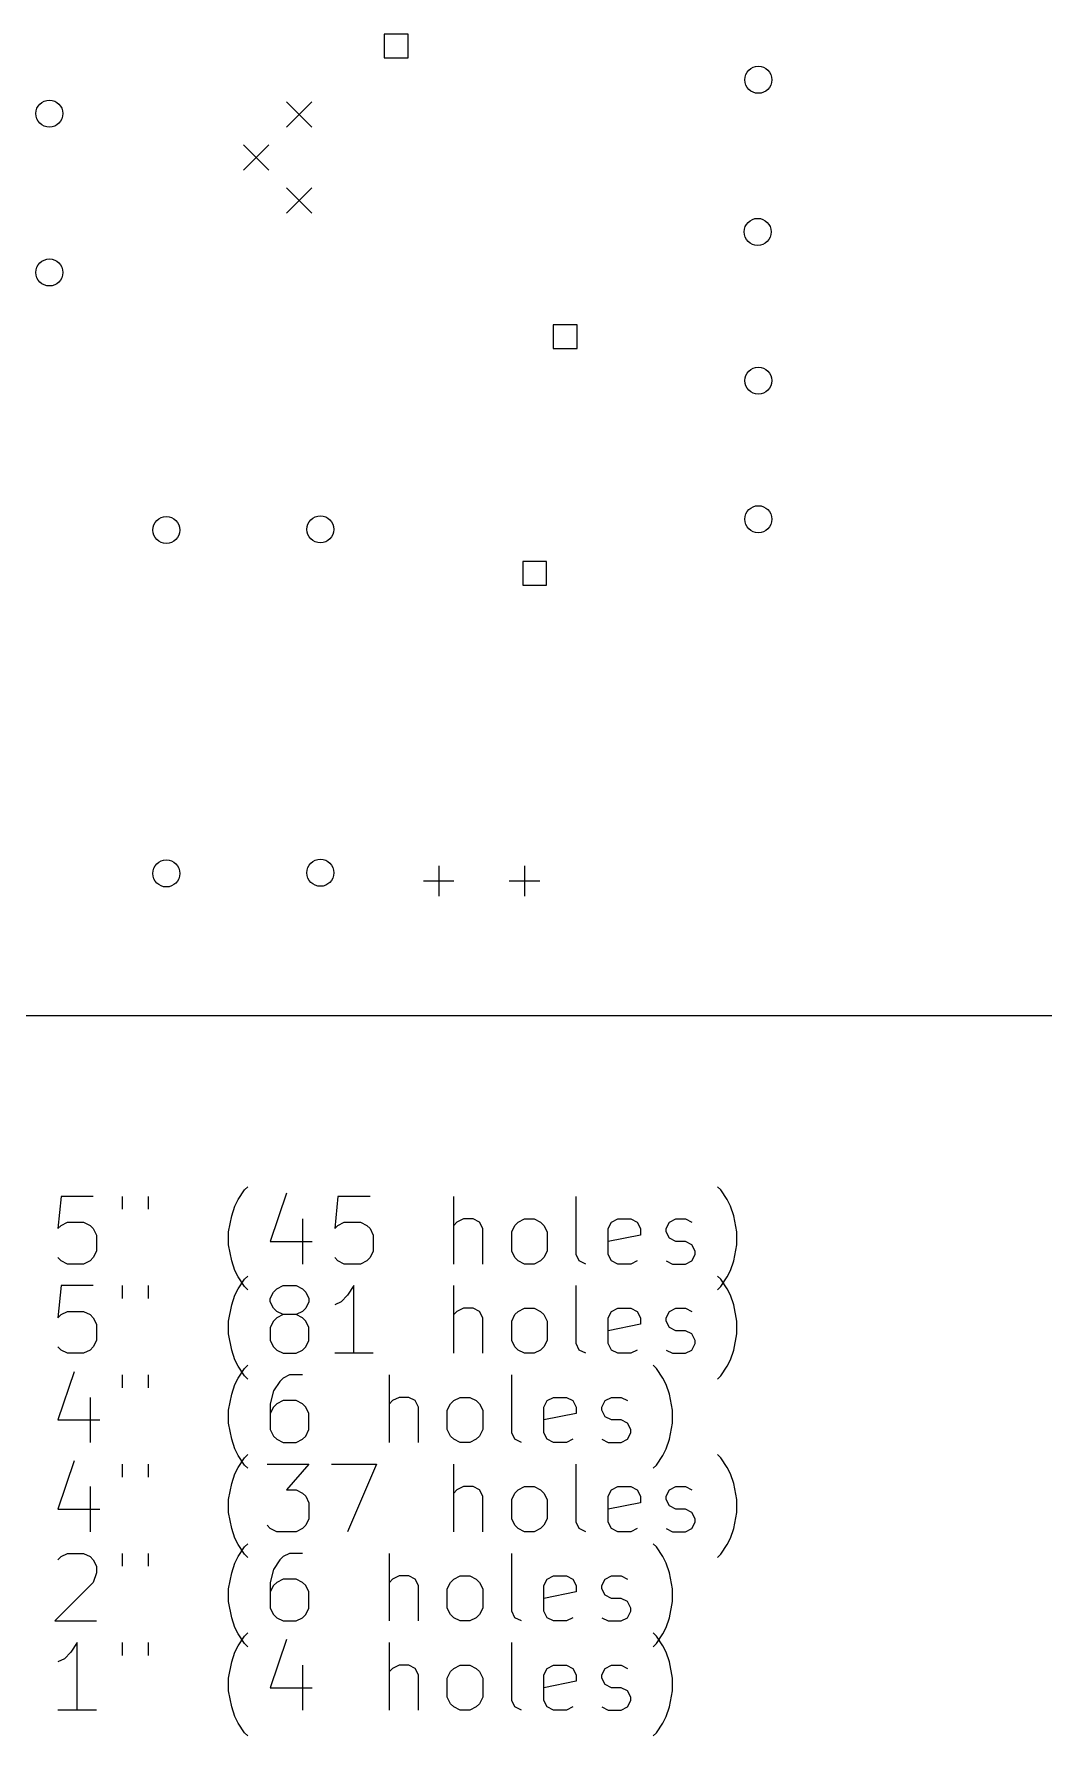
# Model space of a CAD drawing. Extents: x -5 to 117, y -27 to 76.
# Drawn here: x 25.9 to 55.8, y -27.2 to 23.2 of the extents above; entities that cross this region are included whole.
import ezdxf

# ---------------------------------------------------------------- set-up
doc = ezdxf.new("R2010")
doc.units = 0
doc.layers.add('BLACK', color=7, linetype='CONTINUOUS')

msp = doc.modelspace()

# ---------------------------------------------------------------- linework, layer by layer
at = {"layer": 'BLACK', "linetype": 'CONTINUOUS'}
for p, q in [((36.993557, 23.193557), (36.286443, 23.193557)), ((36.286443, 23.193557), (36.286443, 22.486443)), ((36.993557, 22.486443), (36.993557, 23.193557)), ((36.286443, 22.486443), (36.993557, 22.486443)), ((33.395, 21.185), (34.145, 20.435)), ((34.145, 21.185), (33.395, 20.435)), ((32.125, 19.915), (32.875, 19.165)), ((32.875, 19.915), (32.125, 19.165)), ((33.395, 18.645), (34.145, 17.895)), ((34.145, 18.645), (33.395, 17.895)), ((41.993557, 14.593557), (41.286443, 14.593557)), ((41.286443, 14.593557), (41.286443, 13.886443)), ((41.993557, 13.886443), (41.993557, 14.593557)), ((41.286443, 13.886443), (41.993557, 13.886443)), ((41.093557, 7.593557), (40.386443, 7.593557)), ((40.386443, 7.593557), (40.386443, 6.886443)), ((41.093557, 6.886443), (41.093557, 7.593557)), ((40.386443, 6.886443), (41.093557, 6.886443)), ((37.9, -1.41), (37.9, -2.31)), ((40.44, -1.41), (40.44, -2.31)), ((37.45, -1.86), (38.35, -1.86)), ((39.99, -1.86), (40.89, -1.86)), ((116.525, -5.855), (-3.475, -5.855)), ((31.964914, -11.290076), (32.15539, -11.004361)), ((32.15539, -11.004361), (32.250629, -10.909123)), ((46.25063, -11.004361), (46.155392, -10.909123)), ((46.441106, -11.290076), (46.25063, -11.004361)), ((26.726818, -11.194838), (26.63158, -12.147219)), ((27.679199, -11.194838), (26.726818, -11.194838)), ((28.536342, -11.194838), (28.536342, -11.57579)), ((29.298247, -11.194838), (29.298247, -11.57579)), ((31.774438, -11.766266), (31.869676, -11.480552)), ((31.869676, -11.480552), (31.964914, -11.290076)), ((33.393485, -11.0996), (32.917295, -12.528171)), ((34.917295, -11.194838), (34.822057, -12.147219)), ((35.869676, -11.194838), (34.917295, -11.194838)), ((38.345867, -13.194838), (38.345867, -11.194838)), ((41.964915, -12.909123), (41.964915, -11.194838)), ((46.536344, -11.480552), (46.441106, -11.290076)), ((46.631582, -11.766266), (46.536344, -11.480552)), ((26.63158, -12.147219), (26.726818, -12.05198)), ((26.726818, -12.05198), (26.917294, -11.956742)), ((26.917294, -11.956742), (27.393485, -11.956742)), ((27.393485, -11.956742), (27.583961, -12.05198)), ((27.583961, -12.05198), (27.679199, -12.147219)), ((31.6792, -12.242457), (31.774438, -11.766266)), ((33.869676, -11.861504), (33.869676, -13.194838)), ((34.822057, -12.147219), (34.917295, -12.05198)), ((34.917295, -12.05198), (35.107771, -11.956742)), ((35.107771, -11.956742), (35.583962, -11.956742)), ((35.583962, -11.956742), (35.774438, -12.05198)), ((35.774438, -12.05198), (35.869676, -12.147219)), ((38.441105, -11.956742), (38.345867, -12.05198)), ((38.631581, -11.861504), (38.441105, -11.956742)), ((38.917296, -11.861504), (38.631581, -11.861504)), ((39.107772, -11.956742), (38.917296, -11.861504)), ((39.20301, -12.147219), (39.107772, -11.956742)), ((40.060153, -12.242457), (40.155391, -12.05198)), ((40.155391, -12.05198), (40.250629, -11.956742)), ((40.250629, -11.956742), (40.441105, -11.861504)), ((40.441105, -11.861504), (40.72682, -11.861504)), ((40.72682, -11.861504), (40.917296, -11.956742)), ((40.917296, -11.956742), (41.012534, -12.05198)), ((41.012534, -12.05198), (41.107772, -12.242457)), ((42.917296, -12.147219), (43.012534, -11.956742)), ((43.012534, -11.956742), (43.20301, -11.861504)), ((43.20301, -11.861504), (43.583963, -11.861504)), ((43.583963, -11.861504), (43.774439, -11.956742)), ((43.774439, -11.956742), (43.869677, -12.147219)), ((44.631582, -12.147219), (44.72682, -11.956742)), ((44.72682, -11.956742), (44.917296, -11.861504)), ((44.917296, -11.861504), (45.20301, -11.861504)), ((45.20301, -11.861504), (45.393487, -11.956742)), ((46.72682, -12.242457), (46.631582, -11.766266)), ((27.679199, -12.147219), (27.774437, -12.337695)), ((27.774437, -12.337695), (27.774437, -12.813885)), ((31.6792, -12.623409), (31.6792, -12.242457)), ((32.917295, -12.528171), (34.15539, -12.528171)), ((35.869676, -12.147219), (35.964914, -12.337695)), ((35.964914, -12.337695), (35.964914, -12.813885)), ((39.20301, -13.194838), (39.20301, -12.147219)), ((40.060153, -12.813885), (40.060153, -12.242457)), ((41.107772, -12.242457), (41.107772, -12.813885)), ((42.917296, -12.909123), (42.917296, -12.147219)), ((43.869677, -12.337695), (42.917296, -12.528171)), ((43.869677, -12.147219), (43.869677, -12.337695)), ((44.631582, -12.242457), (44.631582, -12.147219)), ((44.72682, -12.432933), (44.631582, -12.242457)), ((44.917296, -12.528171), (44.72682, -12.432933)), ((45.20301, -12.528171), (44.917296, -12.528171)), ((45.393487, -12.623409), (45.20301, -12.528171)), ((46.72682, -12.623409), (46.72682, -12.242457)), ((26.726818, -13.0996), (26.63158, -13.004361)), ((27.679199, -13.004361), (27.583961, -13.0996)), ((27.774437, -12.813885), (27.679199, -13.004361)), ((31.774438, -13.0996), (31.6792, -12.623409)), ((34.917295, -13.0996), (34.822057, -13.004361)), ((35.869676, -13.004361), (35.774438, -13.0996)), ((35.964914, -12.813885), (35.869676, -13.004361)), ((40.155391, -13.004361), (40.060153, -12.813885)), ((40.250629, -13.0996), (40.155391, -13.004361)), ((41.012534, -13.004361), (40.917296, -13.0996)), ((41.107772, -12.813885), (41.012534, -13.004361)), ((42.060153, -13.0996), (41.964915, -12.909123)), ((43.012534, -13.0996), (42.917296, -12.909123)), ((45.488725, -12.813885), (45.393487, -12.623409)), ((45.393487, -13.0996), (45.488725, -12.909123)), ((45.488725, -12.909123), (45.488725, -12.813885)), ((46.631582, -13.0996), (46.72682, -12.623409)), ((26.917294, -13.194838), (26.726818, -13.0996)), ((27.393485, -13.194838), (26.917294, -13.194838)), ((27.583961, -13.0996), (27.393485, -13.194838)), ((31.869676, -13.385314), (31.774438, -13.0996)), ((31.964914, -13.57579), (31.869676, -13.385314)), ((32.15539, -13.861504), (31.964914, -13.57579)), ((32.15539, -13.644361), (32.250629, -13.549123)), ((35.107771, -13.194838), (34.917295, -13.0996)), ((35.583962, -13.194838), (35.107771, -13.194838)), ((35.774438, -13.0996), (35.583962, -13.194838)), ((40.441105, -13.194838), (40.250629, -13.0996)), ((40.72682, -13.194838), (40.441105, -13.194838)), ((40.917296, -13.0996), (40.72682, -13.194838)), ((42.250629, -13.194838), (42.060153, -13.0996)), ((43.20301, -13.194838), (43.012534, -13.0996)), ((43.583963, -13.194838), (43.20301, -13.194838)), ((43.774439, -13.0996), (43.583963, -13.194838)), ((44.631582, -13.0996), (44.822058, -13.194838)), ((44.822058, -13.194838), (45.20301, -13.194838)), ((45.20301, -13.194838), (45.393487, -13.0996)), ((46.25063, -13.644361), (46.155392, -13.549123)), ((46.25063, -13.861504), (46.441106, -13.57579)), ((46.441106, -13.57579), (46.536344, -13.385314)), ((46.536344, -13.385314), (46.631582, -13.0996)), ((26.726818, -13.834838), (26.63158, -14.787219)), ((27.679199, -13.834838), (26.726818, -13.834838)), ((28.536342, -13.834838), (28.536342, -14.21579)), ((29.298247, -13.834838), (29.298247, -14.21579)), ((31.869676, -14.120552), (31.964914, -13.930076)), ((31.964914, -13.930076), (32.15539, -13.644361)), ((32.250629, -13.956742), (32.15539, -13.861504)), ((32.917295, -14.21579), (33.012533, -14.025314)), ((33.012533, -14.025314), (33.107771, -13.930076)), ((33.107771, -13.930076), (33.298247, -13.834838)), ((33.298247, -13.834838), (33.6792, -13.834838)), ((33.6792, -13.834838), (33.869676, -13.930076)), ((33.869676, -13.930076), (33.964914, -14.025314)), ((33.964914, -14.025314), (34.060152, -14.21579)), ((35.393485, -13.834838), (35.203009, -14.120552)), ((35.393485, -15.834838), (35.393485, -13.834838)), ((38.345867, -15.834838), (38.345867, -13.834838)), ((41.964915, -15.549123), (41.964915, -13.834838)), ((46.155392, -13.956742), (46.25063, -13.861504)), ((46.441106, -13.930076), (46.25063, -13.644361)), ((46.536344, -14.120552), (46.441106, -13.930076)), ((26.726818, -14.69198), (26.917294, -14.596742)), ((26.917294, -14.596742), (27.393485, -14.596742)), ((27.393485, -14.596742), (27.583961, -14.69198)), ((31.6792, -14.882457), (31.774438, -14.406266)), ((31.774438, -14.406266), (31.869676, -14.120552)), ((32.917295, -14.311028), (32.917295, -14.21579)), ((33.012533, -14.501504), (32.917295, -14.311028)), ((33.107771, -14.596742), (33.012533, -14.501504)), ((33.298247, -14.69198), (33.107771, -14.596742)), ((33.869676, -14.596742), (33.6792, -14.69198)), ((33.964914, -14.501504), (33.869676, -14.596742)), ((34.060152, -14.311028), (33.964914, -14.501504)), ((34.060152, -14.21579), (34.060152, -14.311028)), ((35.012533, -14.311028), (34.822057, -14.406266)), ((35.203009, -14.120552), (35.012533, -14.311028)), ((38.441105, -14.596742), (38.345867, -14.69198)), ((38.631581, -14.501504), (38.441105, -14.596742)), ((38.917296, -14.501504), (38.631581, -14.501504)), ((39.107772, -14.596742), (38.917296, -14.501504)), ((39.20301, -14.787219), (39.107772, -14.596742)), ((40.155391, -14.69198), (40.250629, -14.596742)), ((40.250629, -14.596742), (40.441105, -14.501504)), ((40.441105, -14.501504), (40.72682, -14.501504)), ((40.72682, -14.501504), (40.917296, -14.596742)), ((40.917296, -14.596742), (41.012534, -14.69198)), ((42.917296, -14.787219), (43.012534, -14.596742)), ((43.012534, -14.596742), (43.20301, -14.501504)), ((43.20301, -14.501504), (43.583963, -14.501504)), ((43.583963, -14.501504), (43.774439, -14.596742)), ((43.774439, -14.596742), (43.869677, -14.787219)), ((44.631582, -14.787219), (44.72682, -14.596742)), ((44.72682, -14.596742), (44.917296, -14.501504)), ((44.917296, -14.501504), (45.20301, -14.501504)), ((45.20301, -14.501504), (45.393487, -14.596742)), ((46.631582, -14.406266), (46.536344, -14.120552)), ((46.72682, -14.882457), (46.631582, -14.406266)), ((26.63158, -14.787219), (26.726818, -14.69198)), ((27.583961, -14.69198), (27.679199, -14.787219)), ((27.679199, -14.787219), (27.774437, -14.977695)), ((27.774437, -14.977695), (27.774437, -15.453885)), ((31.6792, -15.263409), (31.6792, -14.882457)), ((33.012533, -14.882457), (32.917295, -15.072933)), ((32.917295, -15.072933), (32.917295, -15.453885)), ((33.107771, -14.787219), (33.012533, -14.882457)), ((33.298247, -14.69198), (33.107771, -14.787219)), ((33.6792, -14.69198), (33.298247, -14.69198)), ((33.869676, -14.787219), (33.6792, -14.69198)), ((33.964914, -14.882457), (33.869676, -14.787219)), ((34.060152, -15.072933), (33.964914, -14.882457)), ((34.060152, -15.453885), (34.060152, -15.072933)), ((39.20301, -15.834838), (39.20301, -14.787219)), ((40.060153, -14.882457), (40.155391, -14.69198)), ((40.060153, -15.453885), (40.060153, -14.882457)), ((41.012534, -14.69198), (41.107772, -14.882457)), ((41.107772, -14.882457), (41.107772, -15.453885)), ((42.917296, -15.549123), (42.917296, -14.787219)), ((43.869677, -14.977695), (42.917296, -15.168171)), ((43.869677, -14.787219), (43.869677, -14.977695)), ((44.631582, -14.882457), (44.631582, -14.787219)), ((44.72682, -15.072933), (44.631582, -14.882457)), ((44.917296, -15.168171), (44.72682, -15.072933)), ((46.72682, -15.263409), (46.72682, -14.882457)), ((27.774437, -15.453885), (27.679199, -15.644361)), ((31.774438, -15.7396), (31.6792, -15.263409)), ((32.917295, -15.453885), (33.012533, -15.644361)), ((33.964914, -15.644361), (34.060152, -15.453885)), ((40.155391, -15.644361), (40.060153, -15.453885)), ((41.107772, -15.453885), (41.012534, -15.644361)), ((42.060153, -15.7396), (41.964915, -15.549123)), ((43.012534, -15.7396), (42.917296, -15.549123)), ((45.20301, -15.168171), (44.917296, -15.168171)), ((45.393487, -15.263409), (45.20301, -15.168171)), ((45.488725, -15.453885), (45.393487, -15.263409)), ((45.393487, -15.7396), (45.488725, -15.549123)), ((45.488725, -15.549123), (45.488725, -15.453885)), ((46.631582, -15.7396), (46.72682, -15.263409)), ((26.726818, -15.7396), (26.63158, -15.644361)), ((26.917294, -15.834838), (26.726818, -15.7396)), ((27.393485, -15.834838), (26.917294, -15.834838)), ((27.583961, -15.7396), (27.393485, -15.834838)), ((27.679199, -15.644361), (27.583961, -15.7396)), ((31.869676, -16.025314), (31.774438, -15.7396)), ((31.964914, -16.21579), (31.869676, -16.025314)), ((33.012533, -15.644361), (33.107771, -15.7396)), ((33.107771, -15.7396), (33.298247, -15.834838)), ((33.298247, -15.834838), (33.6792, -15.834838)), ((33.6792, -15.834838), (33.869676, -15.7396)), ((33.869676, -15.7396), (33.964914, -15.644361)), ((35.964914, -15.834838), (34.822057, -15.834838)), ((40.250629, -15.7396), (40.155391, -15.644361)), ((40.441105, -15.834838), (40.250629, -15.7396)), ((40.72682, -15.834838), (40.441105, -15.834838)), ((40.917296, -15.7396), (40.72682, -15.834838)), ((41.012534, -15.644361), (40.917296, -15.7396)), ((42.250629, -15.834838), (42.060153, -15.7396)), ((43.20301, -15.834838), (43.012534, -15.7396)), ((43.583963, -15.834838), (43.20301, -15.834838)), ((43.774439, -15.7396), (43.583963, -15.834838)), ((44.631582, -15.7396), (44.822058, -15.834838)), ((44.822058, -15.834838), (45.20301, -15.834838)), ((45.20301, -15.834838), (45.393487, -15.7396)), ((46.441106, -16.21579), (46.536344, -16.025314)), ((46.536344, -16.025314), (46.631582, -15.7396)), ((27.10777, -16.3796), (26.63158, -17.808171)), ((28.536342, -16.474838), (28.536342, -16.85579)), ((29.298247, -16.474838), (29.298247, -16.85579)), ((31.869676, -16.760552), (31.964914, -16.570076)), ((32.15539, -16.501504), (31.964914, -16.21579)), ((31.964914, -16.570076), (32.15539, -16.284361)), ((32.15539, -16.284361), (32.250629, -16.189123)), ((32.250629, -16.596742), (32.15539, -16.501504)), ((33.298247, -16.570076), (33.203009, -16.665314)), ((33.488723, -16.474838), (33.298247, -16.570076)), ((33.869676, -16.474838), (33.488723, -16.474838)), ((36.441105, -18.474838), (36.441105, -16.474838)), ((40.060153, -18.189123), (40.060153, -16.474838)), ((44.345868, -16.284361), (44.25063, -16.189123)), ((44.536344, -16.570076), (44.345868, -16.284361)), ((44.631582, -16.760552), (44.536344, -16.570076)), ((46.155392, -16.596742), (46.25063, -16.501504)), ((46.25063, -16.501504), (46.441106, -16.21579)), ((31.6792, -17.522457), (31.774438, -17.046266)), ((31.774438, -17.046266), (31.869676, -16.760552)), ((33.012533, -16.951028), (32.917295, -17.33198)), ((33.203009, -16.665314), (33.012533, -16.951028)), ((44.72682, -17.046266), (44.631582, -16.760552)), ((44.822058, -17.522457), (44.72682, -17.046266)), ((27.583961, -17.141504), (27.583961, -18.474838)), ((31.6792, -17.903409), (31.6792, -17.522457)), ((32.917295, -17.33198), (32.917295, -18.093885)), ((33.012533, -17.427219), (32.917295, -17.617695)), ((33.107771, -17.33198), (33.012533, -17.427219)), ((33.298247, -17.236742), (33.107771, -17.33198)), ((33.6792, -17.236742), (33.298247, -17.236742)), ((33.869676, -17.33198), (33.6792, -17.236742)), ((33.964914, -17.427219), (33.869676, -17.33198)), ((34.060152, -17.617695), (33.964914, -17.427219)), ((34.060152, -18.093885), (34.060152, -17.617695)), ((36.536343, -17.236742), (36.441105, -17.33198)), ((36.726819, -17.141504), (36.536343, -17.236742)), ((37.012534, -17.141504), (36.726819, -17.141504)), ((37.20301, -17.236742), (37.012534, -17.141504)), ((37.298248, -17.427219), (37.20301, -17.236742)), ((37.298248, -18.474838), (37.298248, -17.427219)), ((38.155391, -17.522457), (38.250629, -17.33198)), ((38.155391, -18.093885), (38.155391, -17.522457)), ((38.250629, -17.33198), (38.345867, -17.236742)), ((38.345867, -17.236742), (38.536343, -17.141504)), ((38.536343, -17.141504), (38.822058, -17.141504)), ((38.822058, -17.141504), (39.012534, -17.236742)), ((39.012534, -17.236742), (39.107772, -17.33198)), ((39.107772, -17.33198), (39.20301, -17.522457)), ((39.20301, -17.522457), (39.20301, -18.093885)), ((41.012534, -17.427219), (41.107772, -17.236742)), ((41.012534, -18.189123), (41.012534, -17.427219)), ((41.964915, -17.617695), (41.012534, -17.808171)), ((41.107772, -17.236742), (41.298248, -17.141504)), ((41.298248, -17.141504), (41.679201, -17.141504)), ((41.679201, -17.141504), (41.869677, -17.236742)), ((41.869677, -17.236742), (41.964915, -17.427219)), ((41.964915, -17.427219), (41.964915, -17.617695)), ((42.72682, -17.427219), (42.822058, -17.236742)), ((42.72682, -17.522457), (42.72682, -17.427219)), ((42.822058, -17.712933), (42.72682, -17.522457)), ((42.822058, -17.236742), (43.012534, -17.141504)), ((43.012534, -17.141504), (43.298248, -17.141504)), ((43.298248, -17.141504), (43.488725, -17.236742)), ((44.822058, -17.903409), (44.822058, -17.522457)), ((26.63158, -17.808171), (27.869675, -17.808171)), ((31.774438, -18.3796), (31.6792, -17.903409)), ((32.917295, -18.093885), (33.012533, -18.284361)), ((33.964914, -18.284361), (34.060152, -18.093885)), ((38.250629, -18.284361), (38.155391, -18.093885)), ((39.20301, -18.093885), (39.107772, -18.284361)), ((43.012534, -17.808171), (42.822058, -17.712933)), ((43.298248, -17.808171), (43.012534, -17.808171)), ((43.488725, -17.903409), (43.298248, -17.808171)), ((43.583963, -18.093885), (43.488725, -17.903409)), ((43.583963, -18.189123), (43.583963, -18.093885)), ((44.72682, -18.3796), (44.822058, -17.903409)), ((31.869676, -18.665314), (31.774438, -18.3796)), ((33.012533, -18.284361), (33.107771, -18.3796)), ((33.107771, -18.3796), (33.298247, -18.474838)), ((33.298247, -18.474838), (33.6792, -18.474838)), ((33.6792, -18.474838), (33.869676, -18.3796)), ((33.869676, -18.3796), (33.964914, -18.284361)), ((38.345867, -18.3796), (38.250629, -18.284361)), ((38.536343, -18.474838), (38.345867, -18.3796)), ((38.822058, -18.474838), (38.536343, -18.474838)), ((39.012534, -18.3796), (38.822058, -18.474838)), ((39.107772, -18.284361), (39.012534, -18.3796)), ((40.155391, -18.3796), (40.060153, -18.189123)), ((40.345867, -18.474838), (40.155391, -18.3796)), ((41.107772, -18.3796), (41.012534, -18.189123)), ((41.298248, -18.474838), (41.107772, -18.3796)), ((41.679201, -18.474838), (41.298248, -18.474838)), ((41.869677, -18.3796), (41.679201, -18.474838)), ((42.72682, -18.3796), (42.917296, -18.474838)), ((42.917296, -18.474838), (43.298248, -18.474838)), ((43.298248, -18.474838), (43.488725, -18.3796)), ((43.488725, -18.3796), (43.583963, -18.189123)), ((44.631582, -18.665314), (44.72682, -18.3796)), ((27.10777, -19.0196), (26.63158, -20.448171)), ((28.536342, -19.114838), (28.536342, -19.49579)), ((29.298247, -19.114838), (29.298247, -19.49579)), ((31.964914, -18.85579), (31.869676, -18.665314)), ((32.15539, -19.141504), (31.964914, -18.85579)), ((31.964914, -19.210076), (32.15539, -18.924361)), ((32.15539, -18.924361), (32.250629, -18.829123)), ((32.822057, -19.114838), (34.060152, -19.114838)), ((34.060152, -19.114838), (33.393485, -19.876742)), ((34.726819, -19.114838), (36.060152, -19.114838)), ((36.060152, -19.114838), (35.203009, -21.114838)), ((38.345867, -21.114838), (38.345867, -19.114838)), ((41.964915, -20.829123), (41.964915, -19.114838)), ((44.345868, -19.141504), (44.536344, -18.85579)), ((44.536344, -18.85579), (44.631582, -18.665314)), ((46.25063, -18.924361), (46.155392, -18.829123)), ((46.441106, -19.210076), (46.25063, -18.924361)), ((31.774438, -19.686266), (31.869676, -19.400552)), ((31.869676, -19.400552), (31.964914, -19.210076)), ((32.250629, -19.236742), (32.15539, -19.141504)), ((44.25063, -19.236742), (44.345868, -19.141504)), ((46.536344, -19.400552), (46.441106, -19.210076)), ((46.631582, -19.686266), (46.536344, -19.400552)), ((27.583961, -19.781504), (27.583961, -21.114838)), ((31.6792, -20.162457), (31.774438, -19.686266)), ((33.393485, -19.876742), (33.6792, -19.876742)), ((33.6792, -19.876742), (33.869676, -19.97198)), ((33.869676, -19.97198), (33.964914, -20.067219)), ((33.964914, -20.067219), (34.060152, -20.257695)), ((38.441105, -19.876742), (38.345867, -19.97198)), ((38.631581, -19.781504), (38.441105, -19.876742)), ((38.917296, -19.781504), (38.631581, -19.781504)), ((39.107772, -19.876742), (38.917296, -19.781504)), ((39.20301, -20.067219), (39.107772, -19.876742)), ((39.20301, -21.114838), (39.20301, -20.067219)), ((40.060153, -20.162457), (40.155391, -19.97198)), ((40.155391, -19.97198), (40.250629, -19.876742)), ((40.250629, -19.876742), (40.441105, -19.781504)), ((40.441105, -19.781504), (40.72682, -19.781504)), ((40.72682, -19.781504), (40.917296, -19.876742)), ((40.917296, -19.876742), (41.012534, -19.97198)), ((41.012534, -19.97198), (41.107772, -20.162457)), ((42.917296, -20.067219), (43.012534, -19.876742)), ((42.917296, -20.829123), (42.917296, -20.067219)), ((43.012534, -19.876742), (43.20301, -19.781504)), ((43.20301, -19.781504), (43.583963, -19.781504)), ((43.583963, -19.781504), (43.774439, -19.876742)), ((43.774439, -19.876742), (43.869677, -20.067219)), ((43.869677, -20.067219), (43.869677, -20.257695)), ((44.631582, -20.067219), (44.72682, -19.876742)), ((44.631582, -20.162457), (44.631582, -20.067219)), ((44.72682, -19.876742), (44.917296, -19.781504)), ((44.917296, -19.781504), (45.20301, -19.781504)), ((45.20301, -19.781504), (45.393487, -19.876742)), ((46.72682, -20.162457), (46.631582, -19.686266)), ((26.63158, -20.448171), (27.869675, -20.448171)), ((31.6792, -20.543409), (31.6792, -20.162457)), ((31.774438, -21.0196), (31.6792, -20.543409)), ((34.060152, -20.257695), (34.060152, -20.733885)), ((40.060153, -20.733885), (40.060153, -20.162457)), ((41.107772, -20.162457), (41.107772, -20.733885)), ((43.869677, -20.257695), (42.917296, -20.448171)), ((44.72682, -20.352933), (44.631582, -20.162457)), ((44.917296, -20.448171), (44.72682, -20.352933)), ((45.20301, -20.448171), (44.917296, -20.448171)), ((45.393487, -20.543409), (45.20301, -20.448171)), ((45.488725, -20.733885), (45.393487, -20.543409)), ((46.631582, -21.0196), (46.72682, -20.543409)), ((46.72682, -20.543409), (46.72682, -20.162457)), ((31.869676, -21.305314), (31.774438, -21.0196)), ((32.917295, -21.0196), (32.822057, -20.924361)), ((33.107771, -21.114838), (32.917295, -21.0196)), ((33.6792, -21.114838), (33.107771, -21.114838)), ((33.869676, -21.0196), (33.6792, -21.114838)), ((33.964914, -20.924361), (33.869676, -21.0196)), ((34.060152, -20.733885), (33.964914, -20.924361)), ((40.155391, -20.924361), (40.060153, -20.733885)), ((40.250629, -21.0196), (40.155391, -20.924361)), ((40.441105, -21.114838), (40.250629, -21.0196)), ((40.72682, -21.114838), (40.441105, -21.114838)), ((40.917296, -21.0196), (40.72682, -21.114838)), ((41.012534, -20.924361), (40.917296, -21.0196)), ((41.107772, -20.733885), (41.012534, -20.924361)), ((42.060153, -21.0196), (41.964915, -20.829123)), ((42.250629, -21.114838), (42.060153, -21.0196)), ((43.012534, -21.0196), (42.917296, -20.829123)), ((43.20301, -21.114838), (43.012534, -21.0196)), ((43.583963, -21.114838), (43.20301, -21.114838)), ((43.774439, -21.0196), (43.583963, -21.114838)), ((44.631582, -21.0196), (44.822058, -21.114838)), ((44.822058, -21.114838), (45.20301, -21.114838)), ((45.20301, -21.114838), (45.393487, -21.0196)), ((45.393487, -21.0196), (45.488725, -20.829123)), ((45.488725, -20.829123), (45.488725, -20.733885)), ((46.536344, -21.305314), (46.631582, -21.0196)), ((31.964914, -21.49579), (31.869676, -21.305314)), ((32.15539, -21.781504), (31.964914, -21.49579)), ((31.964914, -21.850076), (32.15539, -21.564361)), ((32.15539, -21.564361), (32.250629, -21.469123)), ((44.345868, -21.564361), (44.25063, -21.469123)), ((44.536344, -21.850076), (44.345868, -21.564361)), ((46.25063, -21.781504), (46.441106, -21.49579)), ((46.441106, -21.49579), (46.536344, -21.305314)), ((26.63158, -21.945314), (26.726818, -21.850076)), ((26.726818, -21.850076), (26.917294, -21.754838)), ((26.917294, -21.754838), (27.393485, -21.754838)), ((27.393485, -21.754838), (27.583961, -21.850076)), ((27.583961, -21.850076), (27.679199, -21.945314)), ((27.679199, -21.945314), (27.774437, -22.13579)), ((27.774437, -22.13579), (27.774437, -22.326266)), ((28.536342, -21.754838), (28.536342, -22.13579)), ((29.298247, -21.754838), (29.298247, -22.13579)), ((31.774438, -22.326266), (31.869676, -22.040552)), ((31.869676, -22.040552), (31.964914, -21.850076)), ((32.250629, -21.876742), (32.15539, -21.781504)), ((33.203009, -21.945314), (33.012533, -22.231028)), ((33.298247, -21.850076), (33.203009, -21.945314)), ((33.488723, -21.754838), (33.298247, -21.850076)), ((33.869676, -21.754838), (33.488723, -21.754838)), ((36.441105, -23.754838), (36.441105, -21.754838)), ((40.060153, -23.469123), (40.060153, -21.754838)), ((44.631582, -22.040552), (44.536344, -21.850076)), ((44.72682, -22.326266), (44.631582, -22.040552)), ((46.155392, -21.876742), (46.25063, -21.781504)), ((27.679199, -22.61198), (26.536342, -23.754838)), ((27.774437, -22.326266), (27.679199, -22.61198)), ((31.6792, -22.802457), (31.774438, -22.326266)), ((33.012533, -22.231028), (32.917295, -22.61198)), ((32.917295, -22.61198), (32.917295, -23.373885)), ((33.107771, -22.61198), (33.012533, -22.707219)), ((33.298247, -22.516742), (33.107771, -22.61198)), ((33.6792, -22.516742), (33.298247, -22.516742)), ((33.869676, -22.61198), (33.6792, -22.516742)), ((33.964914, -22.707219), (33.869676, -22.61198)), ((36.536343, -22.516742), (36.441105, -22.61198)), ((36.726819, -22.421504), (36.536343, -22.516742)), ((37.012534, -22.421504), (36.726819, -22.421504)), ((37.20301, -22.516742), (37.012534, -22.421504)), ((37.298248, -22.707219), (37.20301, -22.516742)), ((38.155391, -22.802457), (38.250629, -22.61198)), ((38.250629, -22.61198), (38.345867, -22.516742)), ((38.345867, -22.516742), (38.536343, -22.421504)), ((38.536343, -22.421504), (38.822058, -22.421504)), ((38.822058, -22.421504), (39.012534, -22.516742)), ((39.012534, -22.516742), (39.107772, -22.61198)), ((39.107772, -22.61198), (39.20301, -22.802457)), ((41.012534, -22.707219), (41.107772, -22.516742)), ((41.107772, -22.516742), (41.298248, -22.421504)), ((41.298248, -22.421504), (41.679201, -22.421504)), ((41.679201, -22.421504), (41.869677, -22.516742)), ((41.869677, -22.516742), (41.964915, -22.707219)), ((42.72682, -22.707219), (42.822058, -22.516742)), ((42.822058, -22.516742), (43.012534, -22.421504)), ((43.012534, -22.421504), (43.298248, -22.421504)), ((43.298248, -22.421504), (43.488725, -22.516742)), ((44.822058, -22.802457), (44.72682, -22.326266)), ((31.6792, -23.183409), (31.6792, -22.802457)), ((33.012533, -22.707219), (32.917295, -22.897695)), ((34.060152, -22.897695), (33.964914, -22.707219)), ((34.060152, -23.373885), (34.060152, -22.897695)), ((37.298248, -23.754838), (37.298248, -22.707219)), ((38.155391, -23.373885), (38.155391, -22.802457)), ((39.20301, -22.802457), (39.20301, -23.373885)), ((41.012534, -23.469123), (41.012534, -22.707219)), ((41.964915, -22.897695), (41.012534, -23.088171)), ((41.964915, -22.707219), (41.964915, -22.897695)), ((42.72682, -22.802457), (42.72682, -22.707219)), ((42.822058, -22.992933), (42.72682, -22.802457)), ((43.012534, -23.088171), (42.822058, -22.992933)), ((43.298248, -23.088171), (43.012534, -23.088171)), ((43.488725, -23.183409), (43.298248, -23.088171)), ((44.822058, -23.183409), (44.822058, -22.802457)), ((31.774438, -23.6596), (31.6792, -23.183409)), ((31.869676, -23.945314), (31.774438, -23.6596)), ((32.917295, -23.373885), (33.012533, -23.564361)), ((33.012533, -23.564361), (33.107771, -23.6596)), ((33.107771, -23.6596), (33.298247, -23.754838)), ((33.6792, -23.754838), (33.869676, -23.6596)), ((33.869676, -23.6596), (33.964914, -23.564361)), ((33.964914, -23.564361), (34.060152, -23.373885)), ((38.250629, -23.564361), (38.155391, -23.373885)), ((38.345867, -23.6596), (38.250629, -23.564361)), ((38.536343, -23.754838), (38.345867, -23.6596)), ((39.012534, -23.6596), (38.822058, -23.754838)), ((39.107772, -23.564361), (39.012534, -23.6596)), ((39.20301, -23.373885), (39.107772, -23.564361)), ((40.155391, -23.6596), (40.060153, -23.469123)), ((40.345867, -23.754838), (40.155391, -23.6596)), ((41.107772, -23.6596), (41.012534, -23.469123)), ((41.298248, -23.754838), (41.107772, -23.6596)), ((41.869677, -23.6596), (41.679201, -23.754838)), ((42.72682, -23.6596), (42.917296, -23.754838)), ((43.298248, -23.754838), (43.488725, -23.6596)), ((43.583963, -23.373885), (43.488725, -23.183409)), ((43.488725, -23.6596), (43.583963, -23.469123)), ((43.583963, -23.469123), (43.583963, -23.373885)), ((44.631582, -23.945314), (44.72682, -23.6596)), ((44.72682, -23.6596), (44.822058, -23.183409)), ((26.536342, -23.754838), (27.774437, -23.754838)), ((31.964914, -24.13579), (31.869676, -23.945314)), ((32.15539, -24.421504), (31.964914, -24.13579)), ((32.15539, -24.204361), (32.250629, -24.109123)), ((33.298247, -23.754838), (33.6792, -23.754838)), ((38.822058, -23.754838), (38.536343, -23.754838)), ((41.679201, -23.754838), (41.298248, -23.754838)), ((42.917296, -23.754838), (43.298248, -23.754838)), ((44.345868, -24.204361), (44.25063, -24.109123)), ((44.345868, -24.421504), (44.536344, -24.13579)), ((44.536344, -24.13579), (44.631582, -23.945314)), ((27.203008, -24.394838), (27.012532, -24.680552)), ((27.203008, -26.394838), (27.203008, -24.394838)), ((28.536342, -24.394838), (28.536342, -24.77579)), ((29.298247, -24.394838), (29.298247, -24.77579)), ((31.869676, -24.680552), (31.964914, -24.490076)), ((31.964914, -24.490076), (32.15539, -24.204361)), ((32.250629, -24.516742), (32.15539, -24.421504)), ((33.393485, -24.2996), (32.917295, -25.728171)), ((36.441105, -26.394838), (36.441105, -24.394838)), ((40.060153, -26.109123), (40.060153, -24.394838)), ((44.25063, -24.516742), (44.345868, -24.421504)), ((44.536344, -24.490076), (44.345868, -24.204361)), ((44.631582, -24.680552), (44.536344, -24.490076)), ((26.822056, -24.871028), (26.63158, -24.966266)), ((27.012532, -24.680552), (26.822056, -24.871028)), ((31.6792, -25.442457), (31.774438, -24.966266)), ((31.774438, -24.966266), (31.869676, -24.680552)), ((33.869676, -25.061504), (33.869676, -26.394838)), ((36.536343, -25.156742), (36.441105, -25.25198)), ((36.726819, -25.061504), (36.536343, -25.156742)), ((37.012534, -25.061504), (36.726819, -25.061504)), ((37.20301, -25.156742), (37.012534, -25.061504)), ((37.298248, -25.347219), (37.20301, -25.156742)), ((38.250629, -25.25198), (38.345867, -25.156742)), ((38.345867, -25.156742), (38.536343, -25.061504)), ((38.536343, -25.061504), (38.822058, -25.061504)), ((38.822058, -25.061504), (39.012534, -25.156742)), ((39.012534, -25.156742), (39.107772, -25.25198)), ((41.012534, -25.347219), (41.107772, -25.156742)), ((41.107772, -25.156742), (41.298248, -25.061504)), ((41.298248, -25.061504), (41.679201, -25.061504)), ((41.679201, -25.061504), (41.869677, -25.156742)), ((41.869677, -25.156742), (41.964915, -25.347219)), ((42.72682, -25.347219), (42.822058, -25.156742)), ((42.822058, -25.156742), (43.012534, -25.061504)), ((43.012534, -25.061504), (43.298248, -25.061504)), ((43.298248, -25.061504), (43.488725, -25.156742)), ((44.72682, -24.966266), (44.631582, -24.680552)), ((44.822058, -25.442457), (44.72682, -24.966266)), ((31.6792, -25.823409), (31.6792, -25.442457)), ((37.298248, -26.394838), (37.298248, -25.347219)), ((38.155391, -25.442457), (38.250629, -25.25198)), ((38.155391, -26.013885), (38.155391, -25.442457)), ((39.107772, -25.25198), (39.20301, -25.442457)), ((39.20301, -25.442457), (39.20301, -26.013885)), ((41.012534, -26.109123), (41.012534, -25.347219)), ((41.964915, -25.537695), (41.012534, -25.728171)), ((41.964915, -25.347219), (41.964915, -25.537695)), ((42.72682, -25.442457), (42.72682, -25.347219)), ((42.822058, -25.632933), (42.72682, -25.442457)), ((43.012534, -25.728171), (42.822058, -25.632933)), ((44.822058, -25.823409), (44.822058, -25.442457)), ((31.774438, -26.2996), (31.6792, -25.823409)), ((32.917295, -25.728171), (34.15539, -25.728171)), ((38.250629, -26.204361), (38.155391, -26.013885)), ((39.20301, -26.013885), (39.107772, -26.204361)), ((40.155391, -26.2996), (40.060153, -26.109123)), ((41.107772, -26.2996), (41.012534, -26.109123)), ((43.298248, -25.728171), (43.012534, -25.728171)), ((43.488725, -25.823409), (43.298248, -25.728171)), ((43.583963, -26.013885), (43.488725, -25.823409)), ((43.488725, -26.2996), (43.583963, -26.109123)), ((43.583963, -26.109123), (43.583963, -26.013885)), ((44.72682, -26.2996), (44.822058, -25.823409)), ((27.774437, -26.394838), (26.63158, -26.394838)), ((31.869676, -26.585314), (31.774438, -26.2996)), ((31.964914, -26.77579), (31.869676, -26.585314)), ((38.345867, -26.2996), (38.250629, -26.204361)), ((38.536343, -26.394838), (38.345867, -26.2996)), ((38.822058, -26.394838), (38.536343, -26.394838)), ((39.012534, -26.2996), (38.822058, -26.394838)), ((39.107772, -26.204361), (39.012534, -26.2996)), ((40.345867, -26.394838), (40.155391, -26.2996)), ((41.298248, -26.394838), (41.107772, -26.2996)), ((41.679201, -26.394838), (41.298248, -26.394838)), ((41.869677, -26.2996), (41.679201, -26.394838)), ((42.72682, -26.2996), (42.917296, -26.394838)), ((42.917296, -26.394838), (43.298248, -26.394838)), ((43.298248, -26.394838), (43.488725, -26.2996)), ((44.536344, -26.77579), (44.631582, -26.585314)), ((44.631582, -26.585314), (44.72682, -26.2996)), ((32.15539, -27.061504), (31.964914, -26.77579)), ((32.250629, -27.156742), (32.15539, -27.061504)), ((44.25063, -27.156742), (44.345868, -27.061504)), ((44.345868, -27.061504), (44.536344, -26.77579))]:
    msp.add_line(p, q, dxfattribs=at)
at = {"layer": 'BLACK'}
for centre in [(47.36, 21.84), (26.38, 20.84), (47.34, 17.34), (26.38, 16.14), (47.36, 12.94), (47.36, 8.84), (29.84, 8.52), (34.4, 8.54), (29.84, -1.64), (34.4, -1.62)]:
    msp.add_circle(centre, 0.4, dxfattribs=at)

doc.saveas('drawing.dxf')
